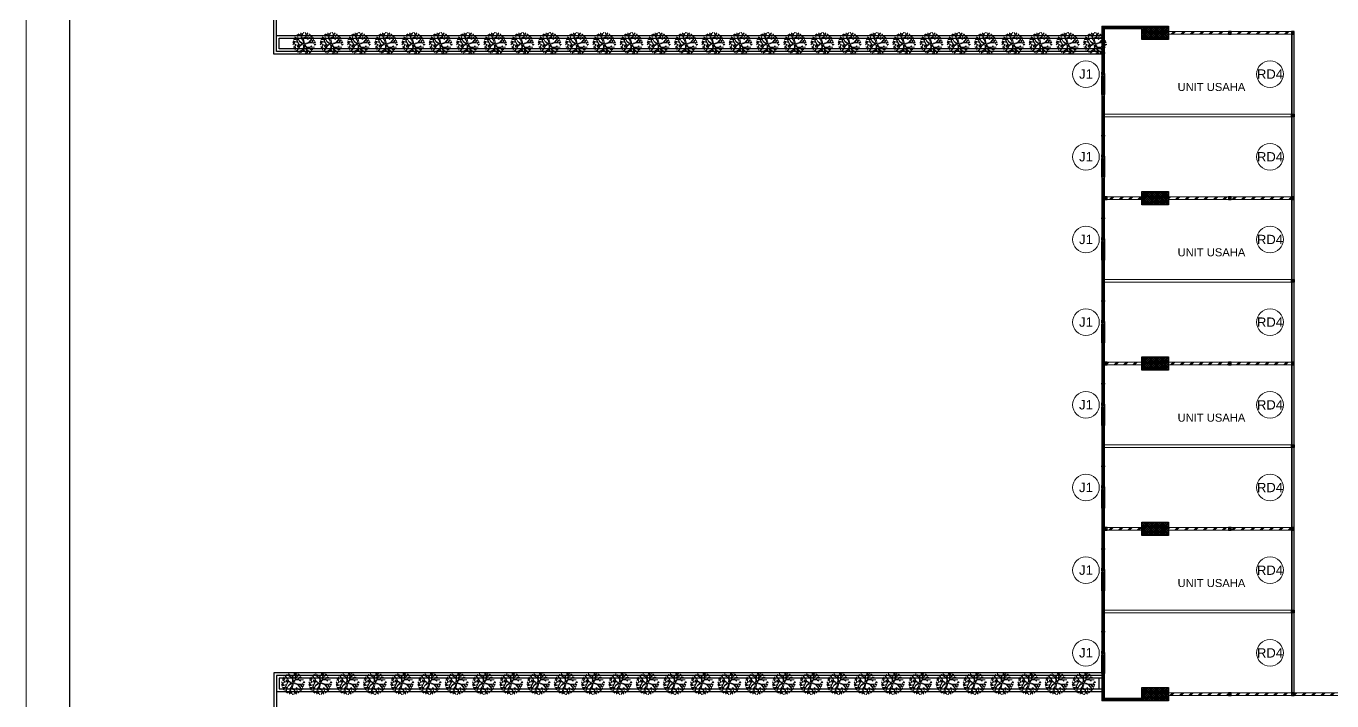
# Model space of a CAD drawing. Header units: millimetres. Extents: x -108 to 351, y -17 to 192.
# Drawn here: x 109.84 to 158.79, y 15.7 to 41 of the extents above; entities that cross this region are included whole.
import ezdxf
from ezdxf.enums import TextEntityAlignment as Align

# ---------------------------------------------------------------- set-up
doc = ezdxf.new("R2010")
doc.units = ezdxf.units.MM
for name, color, linetype, lineweight in [('ars', 11, 'Continuous', 0), ('KOL', 1, 'Continuous', 30), ('KOLOM', 4, 'Continuous', 9), ('KOP', 7, 'Continuous', 20), ('KOP GARIS', 1, 'Continuous', 30), ('lan', 7, 'Continuous', 15), ('NOT', 7, 'Continuous', 20), ('POHON', 62, 'Continuous', 5), ('tem', 5, 'Continuous', 20)]:
    doc.layers.add(name, color=color, linetype=linetype, lineweight=lineweight)
doc.layers.add('Kusen', color=30, linetype='Continuous')
doc.styles.add('ATTR', font='romans.shx', dxfattribs={"width": 0.8, "height": 0.56})
doc.styles.add('S', font='simplex', dxfattribs={"width": 0.75})
doc.styles.get("Standard").update_dxf_attribs({"font": 'arial.ttf'})
pattern_1 = [(45, (0, 0), (-0.1767767, 0.1767767), []), (45, (0.0625, 0), (-0.1767767, 0.1767767), [])]

# ---------------------------------------------------------------- blocks, each defined once
blk = doc.blocks.new('K 10.10')
at = {"layer": 'ars'}
h = blk.add_hatch(dxfattribs=at)
h.set_pattern_fill('_USER', color=256, scale=0.05, angle=45, double=1, pattern_type=0)
h.set_pattern_definition([(45, (0, 0), (-0.035355339, 0.035355339), []), (135, (0, 0), (-0.035355339, -0.035355339), [])])
h.paths.add_polyline_path([(1560.538, 1380.407), (1560.638, 1380.407), (1560.638, 1380.507), (1560.538, 1380.507)])
at = {"layer": 'KOL'}
blk.add_lwpolyline([(1560.538, 1380.407), (1560.638, 1380.407), (1560.638, 1380.507), (1560.538, 1380.507)], close=True, dxfattribs=at)
blk = doc.blocks.new('k2')
at = {"layer": 'ars'}
h = blk.add_hatch(dxfattribs=at)
h.set_pattern_fill('_USER', color=256, scale=0.05, angle=45, double=1, pattern_type=0)
h.set_pattern_definition([(45, (0, -5), (-0.03535534, 0.03535534), []), (135, (0, -5), (-0.03535534, -0.03535534), [])])
h.paths.add_polyline_path([(-0.25, -0.5), (0.25, -0.5), (0.25, 0.5), (-0.25, 0.5)])
at = {"layer": 'KOL'}
blk.add_lwpolyline([(-0.25, -0.5), (0.25, -0.5), (0.25, 0.5), (-0.25, 0.5)], close=True, dxfattribs=at)
blk = doc.blocks.new('T. J1')
at = {"layer": 'Kusen'}
for p, q in [((-0.019, 0), (-0.769, 0)), ((-0.719, 0.1), (-0.069, 0.1)), ((-0.069, 0.06), (-0.719, 0.06)), ((0.021, 0), (0.771, 0)), ((0.721, 0.1), (0.071, 0.1)), ((0.071, 0.06), (0.721, 0.06))]:
    blk.add_line(p, q, dxfattribs=at)
for points in [[(-0.809, 0), (-0.769, 0), (-0.769, 0.1), (-0.809, 0.1)], [(-0.019, 0), (0.021, 0), (0.021, 0.1), (-0.019, 0.1)], [(0.811, 0), (0.771, 0), (0.771, 0.1), (0.811, 0.1)]]:
    blk.add_lwpolyline(points, close=True, dxfattribs=at)
for points in [[(-0.719, 0.077), (-0.719, 0.06), (-0.769, 0.06), (-0.769, 0.1), (-0.719, 0.1), (-0.719, 0.082), (-0.729, 0.082), (-0.729, 0.077), (-0.719, 0.077)], [(-0.069, 0.077), (-0.069, 0.06), (-0.019, 0.06), (-0.019, 0.1), (-0.069, 0.1), (-0.069, 0.082), (-0.059, 0.082), (-0.059, 0.077), (-0.069, 0.077)], [(0.071, 0.077), (0.071, 0.06), (0.021, 0.06), (0.021, 0.1), (0.071, 0.1), (0.071, 0.082), (0.061, 0.082), (0.061, 0.077), (0.071, 0.077)], [(0.721, 0.077), (0.721, 0.06), (0.771, 0.06), (0.771, 0.1), (0.721, 0.1), (0.721, 0.082), (0.731, 0.082), (0.731, 0.077), (0.721, 0.077)]]:
    blk.add_lwpolyline(points, dxfattribs=at)
at = {"layer": 'Kusen', "color": 141}
for points in [[(-0.729, 0.077), (-0.059, 0.077), (-0.059, 0.082), (-0.729, 0.082)], [(0.731, 0.077), (0.061, 0.077), (0.061, 0.082), (0.731, 0.082)]]:
    blk.add_lwpolyline(points, close=True, dxfattribs=at)
blk = doc.blocks.new('bola-3')
at = {"layer": 'POHON'}
for p, q in [((-1.65, -0.31), (-2.28, 0.2)), ((-1.84, 0.34), (-2.27, 0.32)), ((-2.05, 0), (-2.27, -0.31)), ((-2.2, 0.55), (-1.82, 0.37)), ((-1.83, 0.82), (-2.16, 0.74)), ((-1.47, 0.67), (-2.06, 0.94)), ((-1.25, 1.01), (-1.87, 1.29)), ((-1.87, 1.27), (-1.62, 0.76)), ((-1.28, 0.22), (-1.84, 0.34)), ((-1.82, 0.37), (-1.35, 0.29)), ((-1.31, 1.47), (-1.72, 1.49)), ((-0.94, -0.31), (-1.47, 0.67)), ((-1.36, 0.34), (-1.47, 0.57)), ((-1.21, 1.01), (-1.38, 1.8)), ((-1.35, 0.29), (-1.36, 0.34)), ((-1.06, -0.37), (-1.28, 0.22)), ((-0.92, 0.36), (-1.25, 1.01)), ((-0.87, 0.39), (-1.21, 1.01)), ((-1.2, 1.91), (-0.65, 1.5)), ((-0.41, -0.1), (-0.92, 0.36)), ((-0.17, -0.05), (-0.87, 0.39)), ((-0.8, 1.61), (-0.7, 2.14)), ((-0.65, 1.5), (-0.57, 1.01)), ((-0.57, 1.01), (-0.24, 0.53)), ((-0.32, 1.8), (-0.47, 1.24)), ((-0.47, 1.24), (-0.44, 1.1)), ((-0.44, 1.1), (-0.28, 0.89)), ((-0.05, 2.25), (-0.32, 1.8)), ((-0.28, 0.89), (-0.25, 1.1)), ((-0.25, 1.1), (0.3, 1.34)), ((-0.24, 0.53), (-0.17, -0.03)), ((-0.15, 0.92), (0.18, 1.12)), ((0.08, 0.02), (-0.15, 0.92)), ((0.08, -0.21), (1.04, 0.13)), ((0.09, 0), (0.88, 0.2)), ((0.18, 2.23), (0.33, 1.73)), ((0.18, 1.12), (0.75, 1.04)), ((0.37, 1.33), (0.26, 1.2)), ((0.27, 1.2), (0.69, 1.12)), ((0.31, 1.34), (0.33, 1.77)), ((0.36, 1.79), (0.37, 1.33)), ((0.39, 1.79), (0.73, 2.12)), ((0.69, 1.12), (1.06, 1.93)), ((0.75, 1.04), (1.69, 1.43)), ((0.88, 0.2), (1.81, 1.27)), ((1.04, 0.13), (1.92, 0.07)), ((1.81, 1.26), (1.06, 0.22)), ((1.06, 0.22), (1.46, 0.18)), ((1.46, 0.18), (1.87, 0.64)), ((1.55, 1.59), (1.47, 0.89)), ((1.87, 0.64), (1.55, 0.18)), ((1.55, 0.16), (1.91, 0.13)), ((1.88, 0.64), (1.94, 1.04)), ((1.88, 0.64), (2.13, 0.55)), ((1.91, 0.13), (2.16, 0.41)), ((1.92, 0.07), (2.14, -0.42)), ((-2, -0.77), (-2.19, -0.67)), ((-1.95, -0.67), (-2.05, -0.98)), ((-1.65, -0.31), (-1.95, -0.67)), ((-1.84, -0.56), (-1.71, -0.86)), ((-1.71, -0.86), (-1.83, -1.35)), ((-0.98, -0.47), (-1.65, -0.31)), ((-1.64, -0.31), (-1.06, -0.37)), ((-1.62, -1.62), (-1.1, -0.91)), ((-1.01, -0.97), (-1.62, -1.6)), ((-1.18, -1.72), (-1.25, -1.88)), ((-0.28, -1.21), (-1.18, -1.71)), ((-0.21, -1.3), (-1.18, -1.72)), ((-1.09, -0.91), (-0.98, -0.47)), ((-0.81, -0.45), (-1.01, -0.97)), ((-0.83, -0.31), (-0.94, -0.31)), ((-0.9, -1.62), (-0.85, -2.08)), ((-0.41, -0.12), (-0.83, -0.31)), ((-0.52, -0.28), (-0.81, -0.45)), ((-0.19, -0.24), (-0.52, -0.28)), ((-0.11, -0.75), (-0.28, -1.21)), ((0.03, -0.81), (-0.21, -1.3)), ((-0.19, -0.24), (-0.11, -0.75)), ((-0.02, -0.26), (0.41, -0.75)), ((-0.02, -0.28), (0.03, -0.81)), ((0.08, -0.23), (0.51, -0.74)), ((0.41, -0.75), (0.37, -1.25)), ((0.37, -1.25), (0.56, -1.67)), ((0.56, -1.67), (0.42, -2.18)), ((0.44, -1.25), (0.78, -2.06)), ((0.45, -1.27), (1.03, -1.57)), ((0.52, -0.84), (0.47, -1.18)), ((0.47, -1.18), (1.03, -1.53)), ((0.51, -0.74), (2.08, -0.74)), ((0.52, -0.84), (1.06, -0.82)), ((1.03, -1.53), (1.54, -1.65)), ((1.03, -1.57), (1.06, -1.94)), ((1.06, -0.82), (1.29, -1.28)), ((1.19, -1.09), (1.73, -1.25))]:
    blk.add_line(p, q, dxfattribs=at)
for points in [[(-1.9, 0.32), (-2.05, 0.25), (-2, 0.11), (-1.87, 0.2)], [(-1.73, 1.01), (-1.89, 1.06), (-1.98, 0.96), (-1.84, 0.9)], [(-1.44, 0.68), (-1.44, 0.83), (-1.27, 0.83), (-1.3, 0.7)], [(-1.23, 1.8), (-1.27, 1.66), (-1.14, 1.57), (-1.1, 1.71)], [(-0.43, 1.97), (-0.64, 1.91), (-0.5, 1.81), (-0.31, 1.84)], [(0, 0.02), (-0.07, 0), (-0.08, -0.05), (-0.03, -0.03)], [(0.49, 1.88), (0.64, 1.95), (0.74, 1.86), (0.61, 1.79)], [(0.69, 1.05), (0.62, 0.94), (0.79, 0.81), (0.85, 0.96)], [(1.16, 1.78), (1, 1.73), (1, 1.6), (1.16, 1.62)], [(1.67, 0.41), (1.59, 0.48), (1.62, 0.61), (1.71, 0.59)], [(2.03, 0.16), (2.08, 0.25), (2.25, 0.25), (2.17, 0.15)], [(-1.87, -0.88), (-1.98, -0.98), (-1.94, -1.11), (-1.83, -1.04)], [(-1.24, -0.45), (-1.37, -0.54), (-1.36, -0.72), (-1.22, -0.61)], [(-0.67, -1.53), (-0.75, -1.64), (-0.65, -1.79), (-0.53, -1.66)], [(-0.17, -1.26), (-0.17, -1.37), (-0.1, -1.42), (0.04, -1.42), (0.01, -1.28), (-0.07, -1.26)], [(0.48, -1.92), (0.35, -1.84), (0.16, -1.95), (0.33, -2.03)], [(1.07, -1.75), (1.17, -1.68), (1.29, -1.79), (1.19, -1.86)], [(1.32, -0.71), (1.32, -0.58), (1.48, -0.49), (1.48, -0.64)], [(1.43, -1.18), (1.38, -1.29), (1.48, -1.4), (1.53, -1.29)], [(2.1, -0.23), (2.24, -0.14), (2.35, -0.23), (2.22, -0.31)]]:
    blk.add_lwpolyline(points, close=True, dxfattribs=at)
at = {"layer": 'POHON', "style": 'ATTR', "width": 0.8, "flags": 9}
blk.add_attdef('ESTCODE', (-0.07, 0), '', height=0.00000926, dxfattribs=at)
blk = doc.blocks.new('LANTAI-1')
at = {"layer": 'ars'}
h = blk.add_hatch(dxfattribs=at)
h.set_pattern_fill('ANSI31', color=256, scale=0.25, style=0)
h.set_pattern_definition([(315, (-7.93243, 41.624637), (-0.022097087, -0.022097087), [])])
h.paths.add_polyline_path([(-7.833, 40.635), (-7.933, 40.635), (-7.933, 41.625), (-6.433, 41.625), (-6.433, 41.525), (-7.833, 41.525)])
h.paths.add_polyline_path([(-7.833, 37.535), (-7.933, 37.535), (-7.933, 39.015), (-7.833, 39.015)])
h.paths.add_polyline_path([(-7.833, 34.435), (-7.933, 34.435), (-7.933, 35.915), (-7.833, 35.915)])
h.paths.add_polyline_path([(-7.833, 31.335), (-7.933, 31.335), (-7.933, 32.815), (-7.833, 32.815)])
h.paths.add_polyline_path([(-7.833, 28.235), (-7.933, 28.235), (-7.933, 29.715), (-7.833, 29.715)])
h.paths.add_polyline_path([(-7.833, 25.135), (-7.933, 25.135), (-7.933, 26.615), (-7.833, 26.615)])
h.paths.add_polyline_path([(-7.833, 22.035), (-7.933, 22.035), (-7.933, 23.515), (-7.833, 23.515)])
h.paths.add_polyline_path([(-7.933, 17.315), (-7.833, 17.315), (-7.833, 16.425), (-6.433, 16.425), (-6.433, 16.325), (-7.933, 16.325)])
h.paths.add_polyline_path([(-7.833, 18.935), (-7.933, 18.935), (-7.933, 20.415), (-7.833, 20.415)])
h = blk.add_hatch(dxfattribs=at)
h.set_pattern_fill('TEMBOK', color=256, scale=0.25)
h.set_pattern_definition(pattern_1)
h.paths.add_polyline_path([(-5.433, 41.425), (-5.433, 41.325), (-3.183, 41.325), (-3.183, 41.425)])
h = blk.add_hatch(dxfattribs=at)
h.set_pattern_fill('TEMBOK', color=256, scale=0.25)
h.set_pattern_definition(pattern_1)
h.paths.add_polyline_path([(-3.083, 41.425), (-3.083, 41.325), (-0.833, 41.325), (-0.833, 41.425)])
h = blk.add_hatch(dxfattribs=at)
h.set_pattern_fill('TEMBOK', color=256, scale=0.25)
h.set_pattern_definition(pattern_1)
h.paths.add_polyline_path([(-7.733, 35.125), (-7.733, 35.225), (-6.433, 35.225), (-6.433, 35.125)])
h = blk.add_hatch(dxfattribs=at)
h.set_pattern_fill('TEMBOK', color=256, scale=0.25)
h.set_pattern_definition(pattern_1)
h.paths.add_polyline_path([(-5.433, 35.225), (-5.433, 35.125), (-3.183, 35.125), (-3.183, 35.225)])
h = blk.add_hatch(dxfattribs=at)
h.set_pattern_fill('TEMBOK', color=256, scale=0.25)
h.set_pattern_definition(pattern_1)
h.paths.add_polyline_path([(-3.083, 35.225), (-3.083, 35.125), (-0.833, 35.125), (-0.833, 35.225)])
h = blk.add_hatch(dxfattribs=at)
h.set_pattern_fill('TEMBOK', color=256, scale=0.25)
h.set_pattern_definition(pattern_1)
h.paths.add_polyline_path([(-7.733, 28.925), (-7.733, 29.025), (-6.433, 29.025), (-6.433, 28.925)])
h = blk.add_hatch(dxfattribs=at)
h.set_pattern_fill('TEMBOK', color=256, scale=0.25)
h.set_pattern_definition(pattern_1)
h.paths.add_polyline_path([(-5.433, 29.025), (-5.433, 28.925), (-3.183, 28.925), (-3.183, 29.025)])
h = blk.add_hatch(dxfattribs=at)
h.set_pattern_fill('TEMBOK', color=256, scale=0.25)
h.set_pattern_definition(pattern_1)
h.paths.add_polyline_path([(-3.083, 29.025), (-3.083, 28.925), (-0.833, 28.925), (-0.833, 29.025)])
h = blk.add_hatch(dxfattribs=at)
h.set_pattern_fill('TEMBOK', color=256, scale=0.25)
h.set_pattern_definition(pattern_1)
h.paths.add_polyline_path([(-7.733, 22.725), (-7.733, 22.825), (-6.433, 22.825), (-6.433, 22.725)])
h = blk.add_hatch(dxfattribs=at)
h.set_pattern_fill('TEMBOK', color=256, scale=0.25)
h.set_pattern_definition(pattern_1)
h.paths.add_polyline_path([(-5.433, 22.825), (-5.433, 22.725), (-3.183, 22.725), (-3.183, 22.825)])
h = blk.add_hatch(dxfattribs=at)
h.set_pattern_fill('TEMBOK', color=256, scale=0.25)
h.set_pattern_definition(pattern_1)
h.paths.add_polyline_path([(-3.083, 22.825), (-3.083, 22.725), (-0.833, 22.725), (-0.833, 22.825)])
h = blk.add_hatch(dxfattribs=at)
h.set_pattern_fill('TEMBOK', color=256, scale=0.25)
h.set_pattern_definition(pattern_1)
h.paths.add_polyline_path([(-5.433, 16.625), (-5.433, 16.525), (-3.183, 16.525), (-3.183, 16.625)])
h = blk.add_hatch(dxfattribs=at)
h.set_pattern_fill('TEMBOK', color=256, scale=0.25)
h.set_pattern_definition(pattern_1)
h.paths.add_polyline_path([(-3.083, 16.625), (-3.083, 16.525), (-0.833, 16.525), (-0.833, 16.625)])
h = blk.add_hatch(dxfattribs=at)
h.set_pattern_fill('TEMBOK', color=256, scale=0.25)
h.set_pattern_definition(pattern_1)
h.paths.add_polyline_path([(1.267, 16.525), (1.267, 16.625), (-0.733, 16.625), (-0.733, 16.525)])
for p, q in [((-38.983, 40.575), (-38.983, 58.325)), ((-38.883, 41.275), (-38.883, 58.225)), ((-38.883, 41.275), (-7.933, 41.275)), ((-38.883, 40.675), (-38.883, 41.275)), ((-7.933, 40.675), (-38.883, 40.675)), ((-7.933, 40.575), (-38.983, 40.575)), ((-7.933, 17.375), (-38.983, 17.375)), ((-38.983, 17.375), (-38.983, -0.375)), ((-7.933, 17.275), (-38.883, 17.275)), ((-38.883, 17.275), (-38.883, 16.675)), ((-7.933, 17.175), (-38.783, 17.175)), ((-38.783, 17.175), (-38.783, 16.775)), ((-8.033, 16.775), (-8.033, 17.175)), ((-38.883, 17.075), (-38.883, -0.275)), ((-38.883, 16.675), (-7.933, 16.675)), ((-38.783, 16.775), (-7.933, 16.775))]:
    blk.add_line(p, q)
blk.add_lwpolyline([(-7.933, 40.775), (-38.783, 40.775), (-38.783, 41.175), (-7.933, 41.175)])
at = {"layer": 'lan'}
for p, q in [((-0.783, 38.325), (-0.783, 41.325)), ((-0.783, 38.225), (-0.783, 35.225)), ((-0.783, 32.125), (-0.783, 35.125)), ((-0.783, 32.025), (-0.783, 29.025)), ((-0.783, 25.925), (-0.783, 28.925)), ((-0.783, 25.825), (-0.783, 22.825)), ((-0.783, 19.725), (-0.783, 22.725)), ((-0.783, 19.625), (-0.783, 16.625))]:
    blk.add_line(p, q, dxfattribs=at)
for points in [[(-0.833, 41.325), (-0.733, 41.325), (-0.733, 38.325), (-0.833, 38.325)], [(-7.833, 38.325), (-7.833, 38.225), (-0.833, 38.225), (-0.833, 38.325)], [(-0.833, 35.225), (-0.733, 35.225), (-0.733, 38.225), (-0.833, 38.225)], [(-0.833, 35.125), (-0.733, 35.125), (-0.733, 32.125), (-0.833, 32.125)], [(-7.833, 32.125), (-7.833, 32.025), (-0.833, 32.025), (-0.833, 32.125)], [(-0.833, 29.025), (-0.733, 29.025), (-0.733, 32.025), (-0.833, 32.025)], [(-0.833, 28.925), (-0.733, 28.925), (-0.733, 25.925), (-0.833, 25.925)], [(-7.833, 25.925), (-7.833, 25.825), (-0.833, 25.825), (-0.833, 25.925)], [(-0.833, 22.825), (-0.733, 22.825), (-0.733, 25.825), (-0.833, 25.825)], [(-0.833, 22.725), (-0.733, 22.725), (-0.733, 19.725), (-0.833, 19.725)], [(-7.833, 19.725), (-7.833, 19.625), (-0.833, 19.625), (-0.833, 19.725)], [(-0.833, 16.625), (-0.733, 16.625), (-0.733, 19.625), (-0.833, 19.625)]]:
    blk.add_lwpolyline(points, close=True, dxfattribs=at)
at = {"layer": 'tem', "ltscale": 2}
blk.add_lwpolyline([(-6.433, 16.325), (-7.933, 16.325), (-7.933, 41.625), (-6.433, 41.625), (-6.433, 41.525), (-7.833, 41.525), (-7.833, 16.425), (-6.433, 16.425), (-6.433, 16.325)], dxfattribs=at)
for points in [[(-5.433, 41.425), (-5.433, 41.325), (-3.183, 41.325), (-3.183, 41.425)], [(-3.083, 41.425), (-3.083, 41.325), (-0.833, 41.325), (-0.833, 41.425)], [(-6.433, 35.225), (-6.433, 35.125), (-7.733, 35.125), (-7.733, 35.225)], [(-5.433, 35.225), (-5.433, 35.125), (-3.183, 35.125), (-3.183, 35.225)], [(-3.083, 35.225), (-3.083, 35.125), (-0.833, 35.125), (-0.833, 35.225)], [(-6.433, 29.025), (-6.433, 28.925), (-7.733, 28.925), (-7.733, 29.025)], [(-5.433, 29.025), (-5.433, 28.925), (-3.183, 28.925), (-3.183, 29.025)], [(-3.083, 29.025), (-3.083, 28.925), (-0.833, 28.925), (-0.833, 29.025)], [(-6.433, 22.825), (-6.433, 22.725), (-7.733, 22.725), (-7.733, 22.825)], [(-5.433, 22.825), (-5.433, 22.725), (-3.183, 22.725), (-3.183, 22.825)], [(-3.083, 22.825), (-3.083, 22.725), (-0.833, 22.725), (-0.833, 22.825)], [(-5.433, 16.625), (-5.433, 16.525), (-3.183, 16.525), (-3.183, 16.625)], [(-3.083, 16.625), (-3.083, 16.525), (-0.833, 16.525), (-0.833, 16.625)], [(-0.733, 16.625), (-0.733, 16.525), (1.267, 16.525), (1.267, 16.625)]]:
    blk.add_lwpolyline(points, close=True, dxfattribs=at)
at = {"layer": 'KOL', "xscale": -1, "rotation": 270}
for p in [(-5.933, 41.375), (-5.933, 35.175), (-5.933, 28.975), (-5.933, 22.775), (-5.933, 16.575)]:
    blk.add_blockref('k2', p, dxfattribs=at)
at = {"layer": 'KOLOM', "extrusion": (0, 0, -1), "xscale": -1, "zscale": -1, "rotation": 90}
for p in [(1383.59, 1601.963), (1381.24, 1601.963), (1388.24, 1595.763), (1383.59, 1595.763), (1381.24, 1595.763), (1388.24, 1589.563), (1383.59, 1589.563), (1381.24, 1589.563), (1388.24, 1583.363), (1383.59, 1583.363), (1381.24, 1583.363), (1383.59, 1577.163), (1381.24, 1577.163)]:
    blk.add_blockref('K 10.10', p, dxfattribs=at)
at = {"layer": 'KOLOM', "extrusion": (0, 0, -1), "zscale": -1, "rotation": 90}
for p in [(1381.24, -1522.314), (1381.24, -1528.514), (1381.24, -1534.714), (1381.24, -1540.914)]:
    blk.add_blockref('K 10.10', p, dxfattribs=at)
at = {"layer": 'Kusen', "xscale": -1, "rotation": 90}
for p in [(-7.833, 39.826), (-7.833, 36.726), (-7.833, 33.626), (-7.833, 30.526), (-7.833, 27.426), (-7.833, 24.326), (-7.833, 21.226), (-7.833, 18.126)]:
    blk.add_blockref('T. J1', p, dxfattribs=at)
at = {"layer": 'POHON', "linetype": 'ByBlock', "lineweight": -3, "xscale": 0.1875, "yscale": 0.1875, "zscale": 0.1875}
for p in [(-37.841, 40.975), (-36.818, 40.975), (-35.796, 40.975), (-34.774, 40.975), (-33.752, 40.975), (-32.729, 40.975), (-31.707, 40.975), (-30.685, 40.975), (-29.663, 40.975), (-28.64, 40.975), (-27.618, 40.975), (-26.596, 40.975), (-25.574, 40.975), (-24.552, 40.975), (-23.529, 40.975), (-22.507, 40.975), (-21.485, 40.975), (-20.463, 40.975), (-19.44, 40.975), (-18.418, 40.975), (-17.396, 40.975), (-16.374, 40.975), (-15.352, 40.975), (-14.329, 40.975), (-13.307, 40.975), (-12.285, 40.975), (-11.263, 40.975), (-10.24, 40.975), (-9.218, 40.975), (-8.196, 40.975)]:
    blk.add_blockref('bola-3', p, dxfattribs=at)
at = {"layer": 'POHON', "linetype": 'ByBlock', "lineweight": -3, "xscale": -0.1875, "yscale": 0.1875, "zscale": 0.1875, "rotation": 180}
for p in [(-38.262, 16.975), (-37.24, 16.975), (-36.218, 16.975), (-35.196, 16.975), (-34.173, 16.975), (-33.151, 16.975), (-32.129, 16.975), (-31.107, 16.975), (-30.085, 16.975), (-29.062, 16.975), (-28.04, 16.975), (-27.018, 16.975), (-25.996, 16.975), (-24.973, 16.975), (-23.951, 16.975), (-22.929, 16.975), (-21.907, 16.975), (-20.885, 16.975), (-19.862, 16.975), (-18.84, 16.975), (-17.818, 16.975), (-16.796, 16.975), (-15.773, 16.975), (-14.751, 16.975), (-13.729, 16.975), (-12.707, 16.975), (-11.685, 16.975), (-10.662, 16.975), (-9.64, 16.975), (-8.618, 16.975)]:
    blk.add_blockref('bola-3', p, dxfattribs=at)
blk = doc.blocks.new('KOPA2-TPAK r')
at = {"layer": 'KOP'}
blk.add_lwpolyline([(0, 0), (59.4, 0), (59.4, 42.135), (0, 42.135)], close=True, dxfattribs=at)
at = {"layer": 'KOP GARIS'}
blk.add_lwpolyline([(0.815, 0.815), (58.585, 0.815), (58.585, 41.32), (0.815, 41.32)], close=True, dxfattribs=at)
at = {"layer": 'KOP'}
for p in [(51.864, 6.612), (51.864, 6.212), (51.864, 5.812)]:
    blk.add_attdef('JUDUL', p, '', height=0.25, dxfattribs=at)
for tag, p in [('SKALA', (51.816, 4.913)), ('SKALA', (51.816, 4.602)), ('SKALA', (51.816, 4.312)), ('AR-00', (57.749, 3.195))]:
    blk.add_attdef(tag, text='', height=0.172, dxfattribs=at).set_placement(p, align=Align.MIDDLE_CENTER)
blk = doc.blocks.new('NAV')
blk.add_circle((0, -0.4), 0.4)
at = {"style": 'S', "width": 0.75, "flags": 4}
blk.add_attdef('AV', text='', height=0.3, dxfattribs=at).set_placement((0, -0.4), align=Align.MIDDLE)

msp = doc.modelspace()

# ---------------------------------------------------------------- block references
at = {"color": 2}
msp.add_blockref('LANTAI-1', (158.10666, -0.62888), dxfattribs=at)
at = {"layer": 'KOP', "xscale": 2, "yscale": 2, "zscale": 2}
msp.add_blockref('KOPA2-TPAK r', (109.83958, -16.96472), dxfattribs=at)
at = {"layer": 'NOT'}
ref = msp.add_blockref('NAV', (149.57386, 38.69575), dxfattribs=dict(at, xscale=1.25, yscale=1.25, zscale=1.25, rotation=180))
ref.add_attrib('AV', 'J1', dxfattribs={"layer": '0', "height": 0.35, "flags": 4}).set_placement((149.57386, 39.19575), align=Align.MIDDLE)
ref = msp.add_blockref('NAV', (156.47387, 39.69575), dxfattribs=dict(at, xscale=1.25, yscale=1.25, zscale=1.25))
ref.add_attrib('AV', 'RD4', dxfattribs={"layer": '0', "height": 0.35, "flags": 4}).set_placement((156.47387, 39.19575), align=Align.MIDDLE)
ref = msp.add_blockref('NAV', (149.57386, 35.59575), dxfattribs=dict(at, xscale=1.25, yscale=1.25, zscale=1.25, rotation=180))
ref.add_attrib('AV', 'J1', dxfattribs={"layer": '0', "height": 0.35, "flags": 4}).set_placement((149.57386, 36.09575), align=Align.MIDDLE)
ref = msp.add_blockref('NAV', (156.47387, 36.59575), dxfattribs=dict(at, xscale=1.25, yscale=1.25, zscale=1.25))
ref.add_attrib('AV', 'RD4', dxfattribs={"layer": '0', "height": 0.35, "flags": 4}).set_placement((156.47387, 36.09575), align=Align.MIDDLE)
ref = msp.add_blockref('NAV', (149.57386, 32.49575), dxfattribs=dict(at, xscale=1.25, yscale=1.25, zscale=1.25, rotation=180))
ref.add_attrib('AV', 'J1', dxfattribs={"layer": '0', "height": 0.35, "flags": 4}).set_placement((149.57386, 32.99575), align=Align.MIDDLE)
ref = msp.add_blockref('NAV', (156.47387, 33.49575), dxfattribs=dict(at, xscale=1.25, yscale=1.25, zscale=1.25))
ref.add_attrib('AV', 'RD4', dxfattribs={"layer": '0', "height": 0.35, "flags": 4}).set_placement((156.47387, 32.99575), align=Align.MIDDLE)
ref = msp.add_blockref('NAV', (149.57386, 29.39575), dxfattribs=dict(at, xscale=1.25, yscale=1.25, zscale=1.25, rotation=180))
ref.add_attrib('AV', 'J1', dxfattribs={"layer": '0', "height": 0.35, "flags": 4}).set_placement((149.57386, 29.89575), align=Align.MIDDLE)
ref = msp.add_blockref('NAV', (156.47387, 30.39575), dxfattribs=dict(at, xscale=1.25, yscale=1.25, zscale=1.25))
ref.add_attrib('AV', 'RD4', dxfattribs={"layer": '0', "height": 0.35, "flags": 4}).set_placement((156.47387, 29.89575), align=Align.MIDDLE)
ref = msp.add_blockref('NAV', (149.57386, 26.29575), dxfattribs=dict(at, xscale=1.25, yscale=1.25, zscale=1.25, rotation=180))
ref.add_attrib('AV', 'J1', dxfattribs={"layer": '0', "height": 0.35, "flags": 4}).set_placement((149.57386, 26.79575), align=Align.MIDDLE)
ref = msp.add_blockref('NAV', (156.47387, 27.29575), dxfattribs=dict(at, xscale=1.25, yscale=1.25, zscale=1.25))
ref.add_attrib('AV', 'RD4', dxfattribs={"layer": '0', "height": 0.35, "flags": 4}).set_placement((156.47387, 26.79575), align=Align.MIDDLE)
ref = msp.add_blockref('NAV', (149.57386, 23.19575), dxfattribs=dict(at, xscale=1.25, yscale=1.25, zscale=1.25, rotation=180))
ref.add_attrib('AV', 'J1', dxfattribs={"layer": '0', "height": 0.35, "flags": 4}).set_placement((149.57386, 23.69575), align=Align.MIDDLE)
ref = msp.add_blockref('NAV', (156.47387, 24.19575), dxfattribs=dict(at, xscale=1.25, yscale=1.25, zscale=1.25))
ref.add_attrib('AV', 'RD4', dxfattribs={"layer": '0', "height": 0.35, "flags": 4}).set_placement((156.47387, 23.69575), align=Align.MIDDLE)
ref = msp.add_blockref('NAV', (149.57386, 20.09575), dxfattribs=dict(at, xscale=1.25, yscale=1.25, zscale=1.25, rotation=180))
ref.add_attrib('AV', 'J1', dxfattribs={"layer": '0', "height": 0.35, "flags": 4}).set_placement((149.57386, 20.59575), align=Align.MIDDLE)
ref = msp.add_blockref('NAV', (156.47387, 21.09575), dxfattribs=dict(at, xscale=1.25, yscale=1.25, zscale=1.25))
ref.add_attrib('AV', 'RD4', dxfattribs={"layer": '0', "height": 0.35, "flags": 4}).set_placement((156.47387, 20.59575), align=Align.MIDDLE)
ref = msp.add_blockref('NAV', (149.57386, 16.99575), dxfattribs=dict(at, xscale=1.25, yscale=1.25, zscale=1.25, rotation=180))
ref.add_attrib('AV', 'J1', dxfattribs={"layer": '0', "height": 0.35, "flags": 4}).set_placement((149.57386, 17.49575), align=Align.MIDDLE)
ref = msp.add_blockref('NAV', (156.47387, 17.99575), dxfattribs=dict(at, xscale=1.25, yscale=1.25, zscale=1.25))
ref.add_attrib('AV', 'RD4', dxfattribs={"layer": '0', "height": 0.35, "flags": 4}).set_placement((156.47387, 17.49575), align=Align.MIDDLE)

# ---------------------------------------------------------------- texts
at = {"layer": 'NOT', "char_height": 0.3, "attachment_point": 1}
for insert in [(152.93155, 38.86458), (152.93155, 32.66458), (152.93155, 26.46458), (152.93155, 20.26458)]:
    msp.add_mtext_dynamic_manual_height_columns('\\pi0.077964;UNIT USAHA', width=2.6617262, gutter_width=1, heights=[0], dxfattribs=dict(at, insert=insert))

doc.saveas('drawing.dxf')
